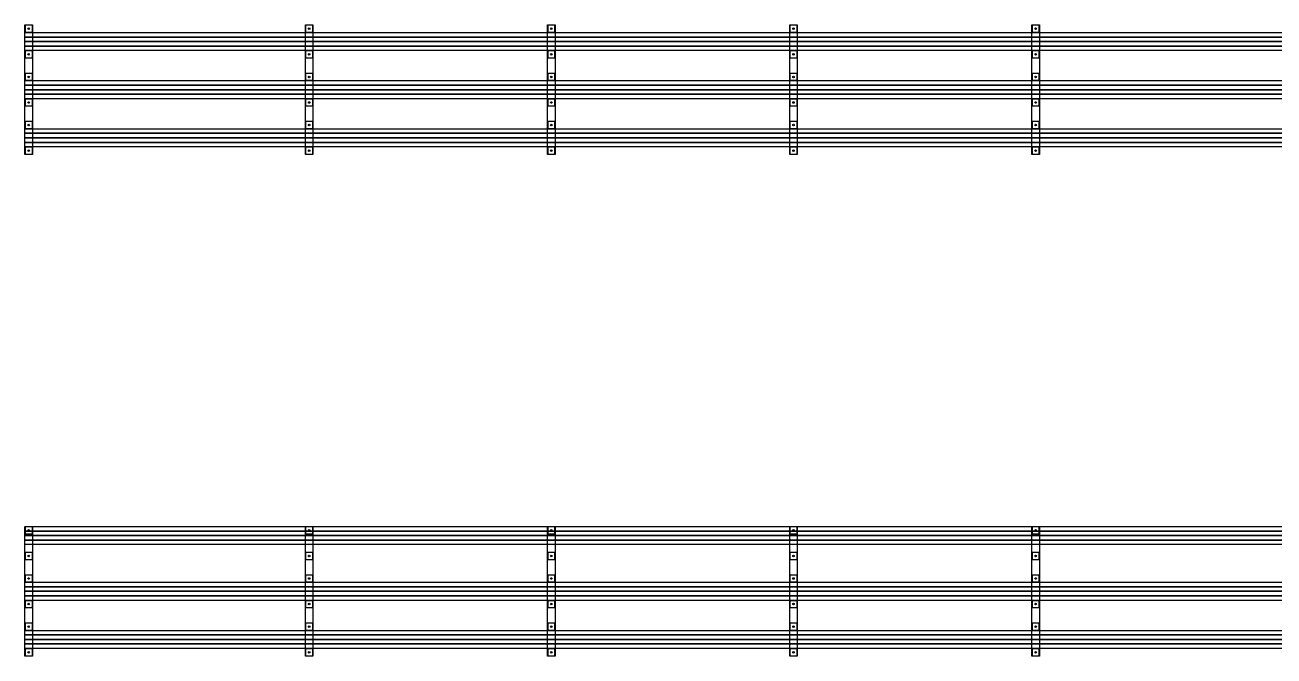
# Model space of a CAD drawing. Header units: millimetres. Extents: x -5533 to 28368, y -10878 to 14029.
# Drawn here: x 0 to 4978, y 3490 to 6006 of the extents above; entities that cross this region are included whole.
import ezdxf

# ---------------------------------------------------------------- set-up
doc = ezdxf.new("R2010")
doc.units = ezdxf.units.MM

# ---------------------------------------------------------------- blocks, each defined once
blk = doc.blocks.new('3030直角L型直接')
blk.add_lwpolyline([(0, 30), (26, 30), (26, 0), (0, 0)], close=True)
blk.add_circle((13, 15), 3.15)

msp = doc.modelspace()

# ---------------------------------------------------------------- linework, layer by layer
for points in [[(0, 6006), (30, 6006), (30, 5490), (0, 5490)], [(0, 5976), (14000, 5976), (14000, 5958), (0, 5958)], [(1117.6, 6006), (1147.6, 6006), (1147.6, 5490), (1117.6, 5490)], [(2082.8, 6006), (2112.8, 6006), (2112.8, 5490), (2082.8, 5490)], [(3048, 6006), (3078, 6006), (3078, 5490), (3048, 5490)], [(4013.2, 6006), (4043.2, 6006), (4043.2, 5490), (4013.2, 5490)], [(0, 5958), (14000, 5958), (14000, 5940), (0, 5940)], [(0, 5940), (14000, 5940), (14000, 5922), (0, 5922)], [(0, 5922), (14000, 5922), (14000, 5904), (0, 5904)], [(0, 5784), (14000, 5784), (14000, 5766), (0, 5766)], [(0, 5766), (14000, 5766), (14000, 5748), (0, 5748)], [(0, 5748), (14000, 5748), (14000, 5730), (0, 5730)], [(0, 5748), (14000, 5748), (14000, 5730), (0, 5730)], [(0, 5730), (14000, 5730), (14000, 5712), (0, 5712)], [(0, 5730), (14000, 5730), (14000, 5712), (0, 5712)], [(0, 5592), (14000, 5592), (14000, 5574), (0, 5574)], [(0, 5574), (14000, 5574), (14000, 5556), (0, 5556)], [(0, 5556), (14000, 5556), (14000, 5538), (0, 5538)], [(0, 5538), (14000, 5538), (14000, 5520), (0, 5520)], [(0, 4006), (30, 4006), (30, 3490), (0, 3490)], [(0, 4006), (14000, 4006), (14000, 3988), (0, 3988)], [(0, 3988), (14000, 3988), (14000, 3970), (0, 3970)], [(1117.6, 4006), (1147.6, 4006), (1147.6, 3490), (1117.6, 3490)], [(2082.8, 4006), (2112.8, 4006), (2112.8, 3490), (2082.8, 3490)], [(3048, 4006), (3078, 4006), (3078, 3490), (3048, 3490)], [(4013.2, 4006), (4043.2, 4006), (4043.2, 3490), (4013.2, 3490)], [(0, 3970), (14000, 3970), (14000, 3952), (0, 3952)], [(0, 3952), (14000, 3952), (14000, 3934), (0, 3934)], [(0, 3784), (14000, 3784), (14000, 3766), (0, 3766)], [(0, 3766), (14000, 3766), (14000, 3748), (0, 3748)], [(0, 3748), (14000, 3748), (14000, 3730), (0, 3730)], [(0, 3748), (14000, 3748), (14000, 3730), (0, 3730)], [(0, 3730), (14000, 3730), (14000, 3712), (0, 3712)], [(0, 3730), (14000, 3730), (14000, 3712), (0, 3712)], [(0, 3592), (14000, 3592), (14000, 3574), (0, 3574)], [(0, 3574), (14000, 3574), (14000, 3556), (0, 3556)], [(0, 3556), (14000, 3556), (14000, 3538), (0, 3538)], [(0, 3538), (14000, 3538), (14000, 3520), (0, 3520)]]:
    msp.add_lwpolyline(points, close=True)

# ---------------------------------------------------------------- block references
for p in [(2, 5976), (1119.6, 5976), (2084.8, 5976), (3050, 5976), (4015.2, 5976), (2, 5874), (1119.6, 5874), (2084.8, 5874), (3050, 5874), (4015.2, 5874), (2, 5784), (1119.6, 5784), (2084.8, 5784), (3050, 5784), (4015.2, 5784), (2, 5682), (1119.6, 5682), (2084.8, 5682), (3050, 5682), (4015.2, 5682), (2, 5592), (1119.6, 5592), (2084.8, 5592), (3050, 5592), (4015.2, 5592), (2, 5490), (1119.6, 5490), (2084.8, 5490), (3050, 5490), (4015.2, 5490), (2, 3976), (1119.6, 3976), (2084.8, 3976), (3050, 3976), (4015.2, 3976), (2, 3874), (1119.6, 3874), (2084.8, 3874), (3050, 3874), (4015.2, 3874), (2, 3784), (1119.6, 3784), (2084.8, 3784), (3050, 3784), (4015.2, 3784), (2, 3682), (1119.6, 3682), (2084.8, 3682), (3050, 3682), (4015.2, 3682), (2, 3592), (1119.6, 3592), (2084.8, 3592), (3050, 3592), (4015.2, 3592), (2, 3490), (1119.6, 3490), (2084.8, 3490), (3050, 3490), (4015.2, 3490)]:
    msp.add_blockref('3030直角L型直接', p)

doc.saveas('drawing.dxf')
